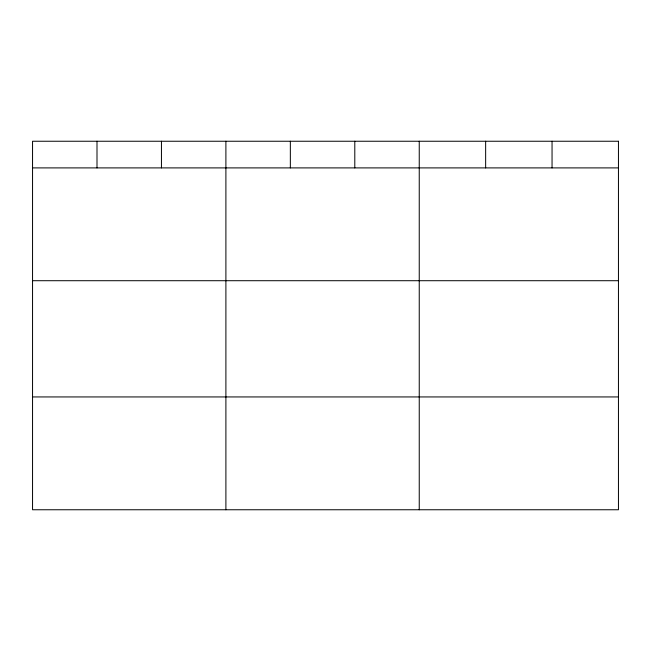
<?xml version="1.0" encoding="UTF-8"?>
<svg xmlns="http://www.w3.org/2000/svg" width="651" height="651" viewBox="0 0 651 651"><rect width="100%" height="100%" fill="white"/><g stroke="black" fill="none" stroke-linecap="round" stroke-linejoin="round"><path stroke-width="0.98" d="M32.55 167.901L618.45 167.901M32.55 280.711L618.45 280.711M32.55 396.939L618.45 396.939M552.048 141.243L552.048 167.901M485.646 141.243L485.646 167.901M419.244 141.243L419.244 509.757M354.795 141.243L354.795 167.901M290.346 141.243L290.346 167.901M225.897 141.243L225.897 509.757M161.448 141.243L161.448 167.901M96.999 141.243L96.999 167.901M618.45 141.243L32.55 141.243L32.55 509.757L618.45 509.757L618.45 141.243"/></g></svg>
